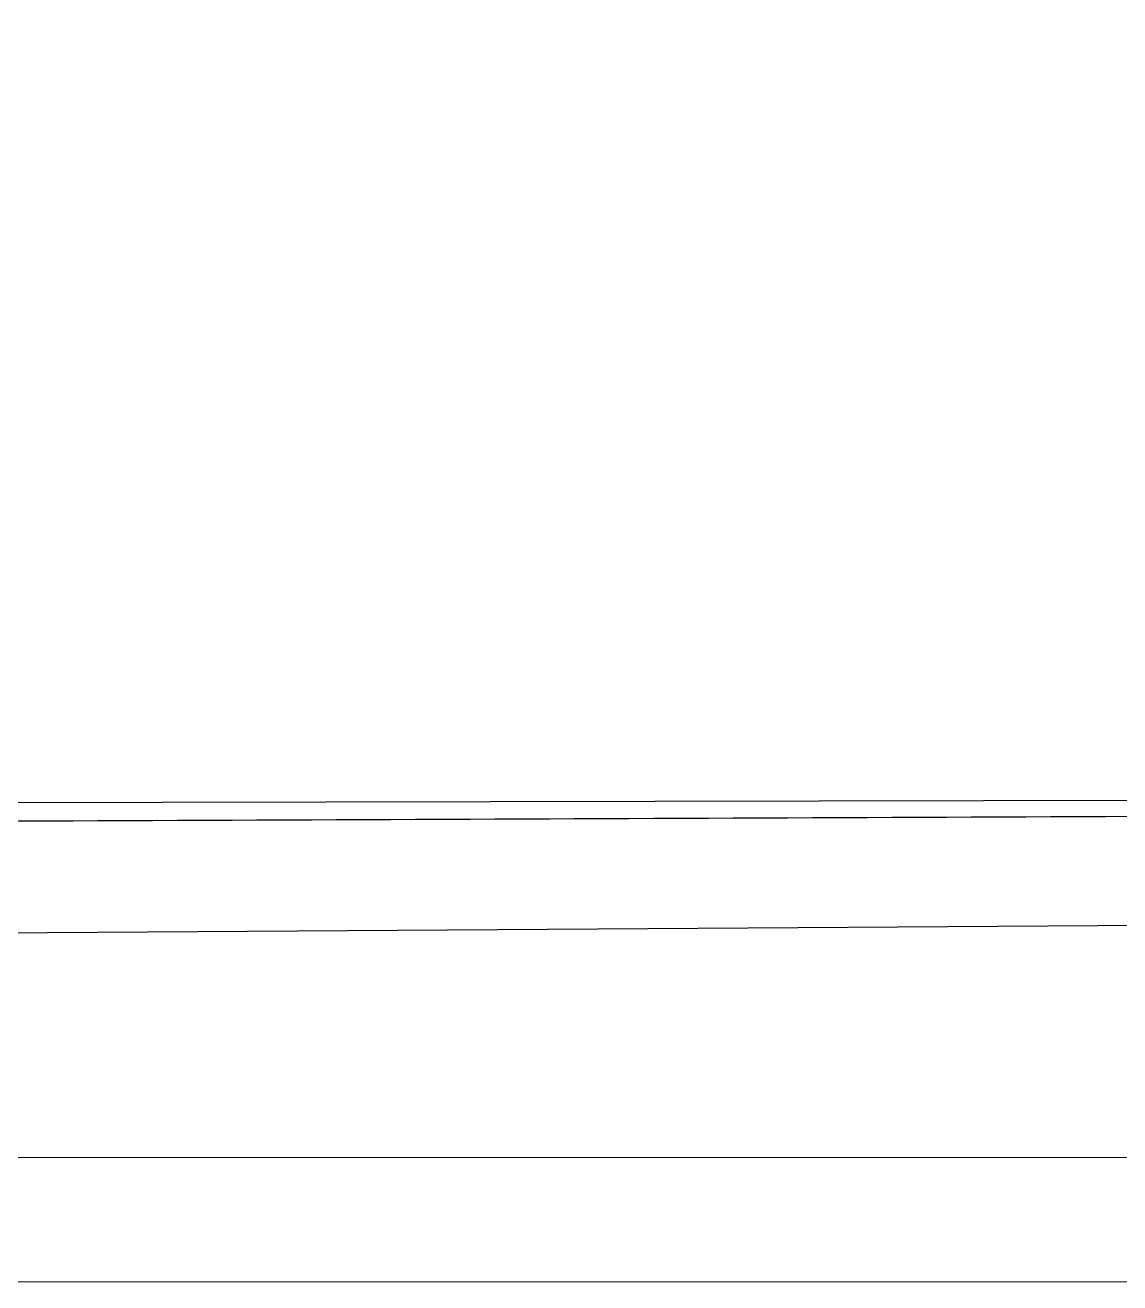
# Model space of a CAD drawing. Header units: metres. Extents: x -331 to 2982, y 362 to 2539.
# Drawn here: x 2792.67 to 2819.36, y 1256.45 to 1287.1 of the extents above; entities that cross this region are included whole.
import ezdxf

# ---------------------------------------------------------------- set-up
doc = ezdxf.new("R2010")
doc.units = ezdxf.units.M
doc.layers.get('0').update_dxf_attribs({"color": 251})
doc.layers.add('Pis', color=251, linetype='Continuous')

msp = doc.modelspace()

# ---------------------------------------------------------------- linework, layer by layer
at = {"lineweight": 0}
msp.add_lwpolyline([(2692.518, 1267.281), (2886.962, 1268.097, 0.414222), (2891.963, 1273.083, 0.000679), (2891.975, 1306.701), (2900.167, 1306.701), (2900.767, 1306.701), (2900.767, 1305.727, 0.742789), (2904.471, 1304.872), (2905.781, 1308.262), (2912.682, 1330.97), (2930.662, 1369.788), (2936.383, 1381.538), (2959.535, 1425.137), (2972.498, 1447.641), (2973.386, 1449.183), (2974.618, 1451.303, 0.577621), (2973.155, 1453.859), (2919.448, 1453.786), (2871.128, 1453.815), (2844.526, 1453.596), (2835.976, 1453.544), (2739.49, 1452.841)], format="xyb", dxfattribs=at)
at = {"layer": 'Pis'}
for p, q in [((2784.213, 1268.14), (2857.667, 1268.293)), ((2784.213, 1264.926), (2857.647, 1265.414)), ((2751.41, 1259.491), (2857.127, 1259.523)), ((2858.632, 1256.488), (2757.936, 1256.448))]:
    msp.add_line(p, q, dxfattribs=at)
at = {"layer": 'Pis', "const_width": 0.03}
msp.add_lwpolyline([(2692.518, 1267.281), (2886.962, 1268.097, 0.414222), (2891.963, 1273.083, 0.000679), (2891.975, 1306.701), (2900.167, 1306.701), (2900.767, 1306.701), (2900.767, 1305.727, 0.742789), (2904.471, 1304.872), (2905.781, 1308.262), (2912.682, 1330.97), (2930.662, 1369.788), (2936.383, 1381.538), (2959.535, 1425.137), (2972.498, 1447.641), (2973.386, 1449.183), (2974.618, 1451.303, 0.577621), (2973.155, 1453.859), (2919.448, 1453.786), (2871.128, 1453.815), (2844.526, 1453.596), (2835.976, 1453.544), (2739.49, 1452.841)], format="xyb", dxfattribs=at)

doc.saveas('drawing.dxf')
